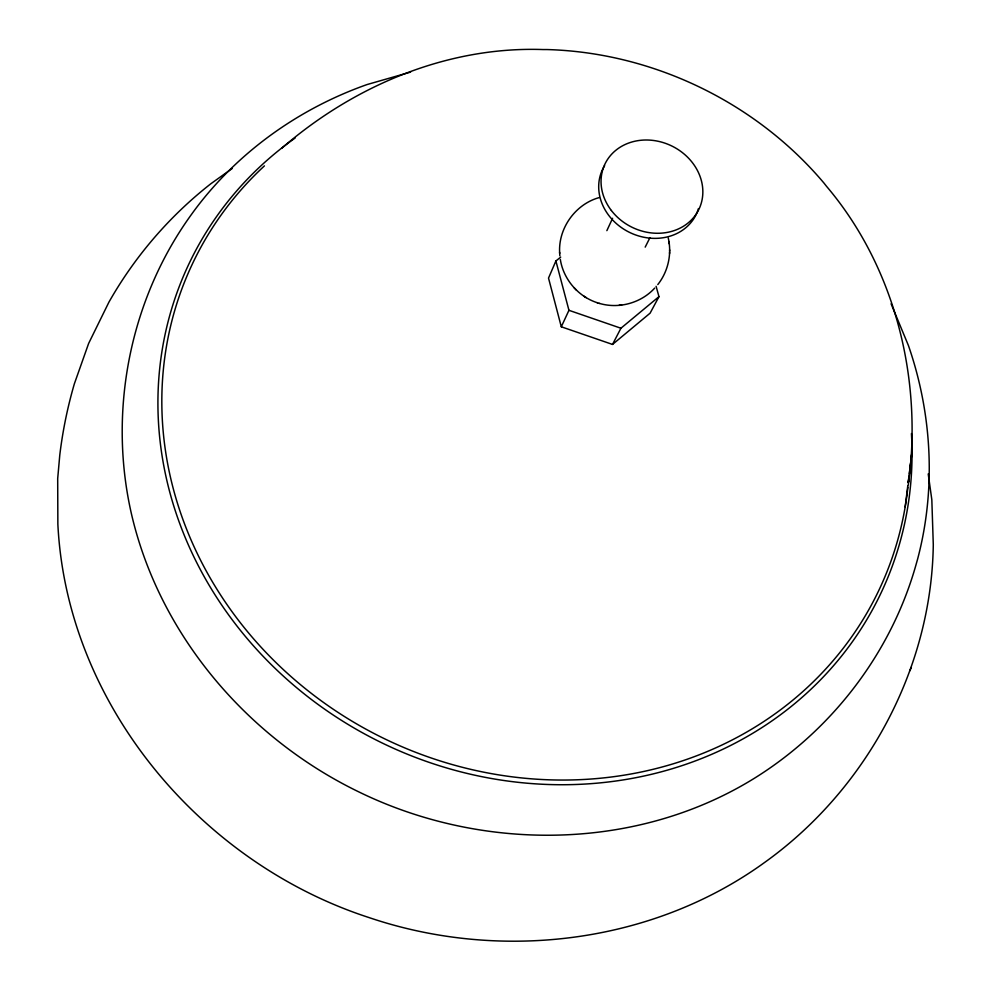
<?xml version="1.0" encoding="UTF-8"?>
<svg xmlns="http://www.w3.org/2000/svg" width="991" height="991" viewBox="0 0 991 991"><rect width="100%" height="100%" fill="white"/><g stroke="black" fill="none" stroke-linecap="round" stroke-linejoin="round"><path stroke-width="1.49" d="M657.789 284.59C668.07 271.683 672.034 254.08 668.256 238.026M669.582 253.535L669.606 252.247M669.631 251.144L669.668 249.881M908.276 484.958C922.869 380.061 895.629 267.805 826.506 186.296L824.004 183.112C755.86 102.259 652.735 52.511 547.032 49.55L542.957 49.55C446.904 46.218 353.403 86.044 281.605 148.353M908.413 482.06L911.955 452.156L909.317 473.463M905.167 506.946L907.806 485.64M908.177 482.592L908.933 476.51A380.049 346.739 25.8 0 1 908.363 482.592M232.253 168.458L210.872 183.731C169.535 216.1 134.813 256.471 108.923 302.144L88.645 343.419L74.375 383.765C67.561 407.078 62.681 430.936 59.782 455.055L57.689 478.603L57.862 524.202C66.707 703.833 200.232 862.814 369.135 917.604C498.746 961.481 649.055 944.349 761.447 864.734L763.925 862.95C865.577 790.545 931.577 669.891 933.287 544.616L931.825 499.712L928.22 473.933M909.924 670.709L911.373 667.216M560.695 257.127L555.901 260.98L548.519 278.075L561.302 326.795L612.525 344.434L650.096 313.168L658.978 296.643L656.092 286.3M561.302 326.795L568.945 310.307L555.901 260.98M606.864 230.655L612.599 218.28M645.191 247.131L649.96 237.654M612.525 344.434L620.923 328.232L658.978 296.643M654.692 288.108C641.09 303.035 618.855 309.142 599.505 303.419M599.344 197.543C575.288 204.084 557.871 228.599 559.692 253.485M410.571 72.108L367.128 84.532C298.712 108.651 237.283 152.478 194.025 210.91L191.82 213.957C129.908 299.022 108.056 410.658 131.258 513.09C159.192 635.082 247.837 738.543 359.844 792.391C483.249 852.26 637.027 851.108 754.746 778.046C832.713 729.438 891.925 651.818 916.464 563.148L917.493 559.531C936.185 489.306 932.172 413.99 908.413 345.487L891.082 303.779M618.979 305.352L620.143 305.24M620.378 305.203L621.642 305.079M560.324 259.419C563.371 279.326 578.335 296.792 597.561 302.812M597.102 302.676L599.741 303.481M568.945 310.307L620.923 328.232M583.922 296.185L584.975 296.866M585.21 297.003L586.189 297.634M574.235 287.91L575.102 288.802M575.635 289.322L576.452 290.165M669.284 243.885L668.95 241.569M559.605 252.222L559.841 255.839M907.905 487.163A380.049 346.739 25.8 0 1 380.135 736.598A380.049 346.739 25.8 0 1 264.424 165.881M911.423 433.562A383.17 349.699 25.8 0 1 383.988 743.869A383.17 349.699 25.8 0 1 295.132 138.022M698.444 208.568A51.941 45.103 25.9 0 1 630.933 233.046A51.941 45.103 25.9 0 1 604.621 165.67M611.36 210.488A52.164 45.252 25.9 0 0 698.866 209.411A52.164 45.252 25.9 0 0 645.587 140.004A52.164 45.252 25.9 0 0 611.36 210.488"/></g></svg>
